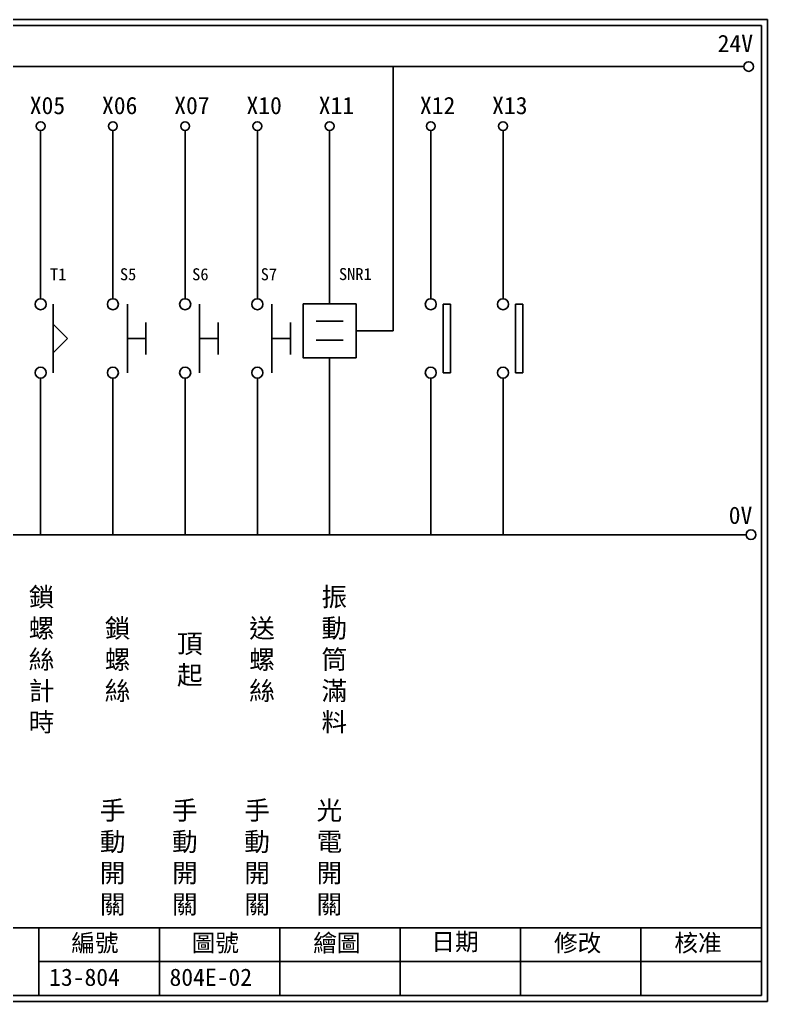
# Model space of a CAD drawing. Extents: x 325 to 612, y 3 to 207.
# Drawn here: x 457.1 to 612.3, y 3 to 207 of the extents above; entities that cross this region are included whole.
import ezdxf

# ---------------------------------------------------------------- set-up
doc = ezdxf.new("R2010")
doc.units = 0
doc.layers.get('0').update_dxf_attribs({"linetype": 'CONTINUOUS'})
doc.layers.add('圖框層', color=7, linetype='CONTINUOUS')
doc.layers.add('標尺寸層', color=3, linetype='CONTINUOUS')
doc.styles.add('CNS', font='romanc.shx', dxfattribs={"bigfont": 'chineset.shx'})
doc.styles.add('STSL', font='KAIU.TTF')

msp = doc.modelspace()

# ---------------------------------------------------------------- linework, layer by layer
for p, q in [((534.64, 142.31), (534.64, 197.22)), ((521.42, 147.89), (521.42, 183.91)), ((546.54, 147.84), (545.03, 147.84)), ((561.54, 147.84), (560.03, 147.84)), ((483.29, 140.73), (483.29, 144.04)), ((498.29, 140.73), (498.29, 144.04)), ((513.29, 140.73), (513.29, 144.04)), ((526.93, 142.31), (534.64, 142.31)), ((483.29, 140.73), (483.29, 137.42)), ((498.29, 140.73), (498.29, 137.42)), ((513.29, 140.73), (513.29, 137.42)), ((521.42, 136.73), (521.42, 99.96)), ((546.54, 133.61), (545.03, 133.61)), ((561.54, 133.61), (560.03, 133.61))]:
    msp.add_line(p, q)
msp.add_lwpolyline([(515.9, 147.89), (526.93, 147.89), (526.93, 136.73), (515.9, 136.73)], close=True)
for centre in [(608.44, 197.22), (608.92, 99.96)]:
    msp.add_circle(centre, 1)
at = {"layer": '圖框層', "color": 7}
for p, q in [((612.32, 206.97), (325.32, 206.97)), ((612.32, 3), (612.32, 206.97)), ((611.07, 205.72), (326.57, 205.72)), ((611.07, 4.25), (611.07, 205.72)), ((326.57, 18.25), (611.07, 18.25)), ((461.07, 4.25), (461.07, 18.25)), ((486.07, 4.25), (486.07, 18.25)), ((511.07, 4.25), (511.07, 18.25)), ((536.07, 4.25), (536.07, 18.25)), ((561.07, 4.25), (561.07, 18.25)), ((586.07, 4.25), (586.07, 18.25)), ((461.07, 11.25), (611.07, 11.25)), ((326.57, 4.25), (611.07, 4.25)), ((325.32, 3), (612.32, 3))]:
    msp.add_line(p, q, dxfattribs=at)
at = {"layer": '標尺寸層', "color": 7}
for p, q in [((329.84, 197.22), (607.44, 197.22)), ((461.42, 183.91), (461.42, 148.99)), ((476.42, 183.91), (476.42, 148.99)), ((491.42, 183.91), (491.42, 148.99)), ((506.42, 183.91), (506.42, 148.99)), ((542.43, 183.91), (542.43, 148.99)), ((557.43, 183.91), (557.43, 148.99)), ((464.02, 133.61), (464.02, 147.84)), ((479.42, 147.84), (479.42, 133.61)), ((494.42, 147.84), (494.42, 133.61)), ((509.42, 147.84), (509.42, 133.61)), ((545.03, 133.61), (545.03, 147.84)), ((546.54, 133.61), (546.54, 147.84)), ((560.03, 133.61), (560.03, 147.84)), ((561.54, 133.61), (561.54, 147.84)), ((518.66, 144.34), (524.22, 144.34)), ((483.29, 140.73), (479.42, 140.73)), ((498.29, 140.73), (494.42, 140.73)), ((513.29, 140.73), (509.42, 140.73)), ((518.66, 140.37), (524.22, 140.37)), ((461.42, 132.46), (461.42, 99.96)), ((476.42, 132.46), (476.42, 99.96)), ((491.42, 132.46), (491.42, 99.96)), ((506.42, 132.46), (506.42, 99.96)), ((542.43, 132.46), (542.43, 99.96)), ((557.43, 132.46), (557.43, 99.96)), ((330.05, 99.96), (607.92, 99.96))]:
    msp.add_line(p, q, dxfattribs=at)
at = {"layer": '標尺寸層'}
for q in [(464.02, 143.73), (464.02, 137.73)]:
    msp.add_line((467.02, 140.73), q, dxfattribs=at)
at = {"layer": '標尺寸層', "color": 7}
for centre, radius in [((461.42, 184.83), 0.92), ((476.42, 184.83), 0.92), ((491.42, 184.83), 0.92), ((506.42, 184.83), 0.92), ((521.42, 184.83), 0.92), ((542.43, 184.83), 0.92), ((557.43, 184.83), 0.92), ((461.42, 147.84), 1.15), ((476.42, 147.84), 1.15), ((491.42, 147.84), 1.15), ((506.42, 147.84), 1.15), ((542.43, 147.84), 1.15), ((557.43, 147.84), 1.15), ((461.42, 133.61), 1.15), ((476.42, 133.61), 1.15), ((491.42, 133.61), 1.15), ((506.42, 133.61), 1.15), ((542.43, 133.61), 1.15), ((557.43, 133.61), 1.15)]:
    msp.add_circle(centre, radius, dxfattribs=at)

# ---------------------------------------------------------------- texts
at = {"layer": '圖框層', "color": 4, "style": 'STSL'}
for s, height, p in [('24V', 3.6, (602, 200.22)), ('X05', 3.6, (459.16, 187.33)), ('X06', 3.6, (474.16, 187.33)), ('X07', 3.6, (489.16, 187.33)), ('X10', 3.6, (504.16, 187.33)), ('X11', 3.6, (519.16, 187.33)), ('X12', 3.6, (540.17, 187.33)), ('X13', 3.6, (555.17, 187.33)), ('T1', 2.5, (463.36, 152.81)), ('S5', 2.5, (477.88, 152.81)), ('S6', 2.5, (492.88, 152.81)), ('S7', 2.5, (507.11, 152.81)), ('SNR1', 2.5, (523.36, 152.86)), ('0V', 3.6, (604.3, 102.2)), ('編號', 3.6, (467.78, 13.34)), ('圖號', 3.6, (492.78, 13.34)), ('繪圖', 3.6, (518.01, 13.34)), ('日期', 3.6, (542.54, 13.59)), ('修改', 3.6, (568.01, 13.34)), ('核准', 3.6, (593.01, 13.34)), ('13-804', 3.6, (463.18, 6.22)), ('804E-02', 3.6, (488.18, 6.22))]:
    msp.add_text(s, height=height, dxfattribs=at).set_placement(p)
at = {"layer": '標尺寸層', "color": 7, "char_height": 3.9, "width": 4.9608, "attachment_point": 5, "style": 'CNS'}
for s, insert in [('{\\fDFKai-SB|b0|i0|c136|p65;鎖螺絲計時}', (461.6, 73.82)), ('{\\fDFKai-SB|b0|i0|c136|p65;振動筒滿料}', (522.39, 73.82)), ('{\\fDFKai-SB|b0|i0|c136|p65;鎖螺絲}', (477.39, 73.82)), ('{\\fDFKai-SB|b0|i0|c136|p65;送螺絲}', (507.39, 73.82)), ('{\\fDFKai-SB|b0|i0|c136|p65;頂起}', (492.39, 73.82)), ('{\\fDFKai-SB|b0|i0|c136|p65;手動開關}', (476.37, 32.72)), ('{\\fDFKai-SB|b0|i0|c136|p65;手動開關}', (491.37, 32.72)), ('{\\fDFKai-SB|b0|i0|c136|p65;手動開關}', (506.37, 32.72)), ('{\\fDFKai-SB|b0|i0|c136|p65;光電開關}', (521.37, 32.72))]:
    msp.add_mtext(s, dxfattribs=dict(at, insert=insert))

doc.saveas('drawing.dxf')
